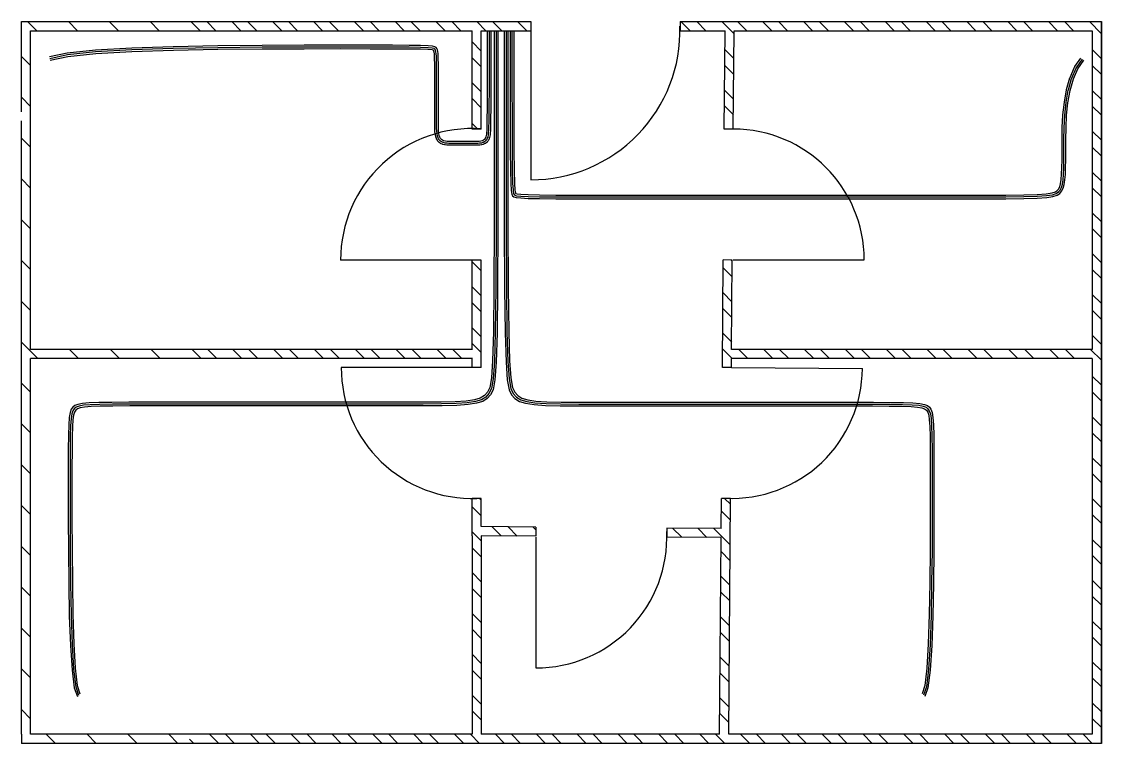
# Model space of a CAD drawing. Header units: millimetres. Extents: x 190 to 398, y 11 to 188.
# Drawn here: x 363.74 to 375.44, y 132.32 to 140.15 of the extents above; entities that cross this region are included whole.
import ezdxf

# ---------------------------------------------------------------- set-up
doc = ezdxf.new("R2010")
doc.units = ezdxf.units.MM
doc.layers.add('cint', color=94, linetype='Continuous')
doc.layers.add('urbanizacion', color=7, linetype='Continuous')
pattern_1 = [(315, (218.2009, 511.61505), (0.22126613, 0.22126613), [])]

msp = doc.modelspace()

# ---------------------------------------------------------------- hatches: boundary and pattern name
at = {"layer": 'urbanizacion'}
h = msp.add_hatch(dxfattribs=at)
h.set_pattern_fill('ANSI31', color=256, scale=0.098557, angle=270)
h.set_pattern_definition([(315, (206.6229, 482.75097), (0.22126613, 0.22126613), [])])
h.paths.add_polyline_path([(368.625, 140.047), (368.625, 138.988, -0.017288), (368.723, 138.984), (368.723, 140.047), (369.261, 140.047), (369.261, 140.146), (364.327, 140.146), (364.328, 140.047)])
h.paths.add_polyline_path([(368.625, 136.495), (368.625, 136.396), (368.723, 136.396), (368.723, 137.561), (368.625, 137.561), (368.625, 136.593), (364.338, 136.593), (364.339, 136.495)])
h.paths.add_polyline_path([(375.444, 132.321), (375.444, 140.146), (370.878, 140.146), (370.878, 140.047), (371.365, 140.047), (371.356, 138.981), (371.455, 138.98), (371.463, 140.047), (375.345, 140.047), (375.345, 136.593), (371.437, 136.593), (371.444, 137.561), (371.346, 137.562), (371.337, 136.397), (371.435, 136.396), (371.437, 136.495), (375.345, 136.495), (375.345, 132.42), (371.405, 132.42), (371.424, 134.977), (371.326, 134.978), (371.323, 134.652), (370.735, 134.656), (370.735, 134.558), (371.323, 134.554), (371.306, 132.42), (368.723, 132.42), (368.723, 134.572), (369.316, 134.568), (369.316, 134.666), (368.723, 134.671), (368.723, 134.977), (368.625, 134.977), (368.625, 134.573), (368.625, 132.42), (364.351, 132.42), (364.352, 132.321)])
h.paths.add_polyline_path([(364.339, 136.495), (364.338, 136.593), (363.841, 136.593), (363.841, 140.047), (364.328, 140.047), (364.327, 140.146), (363.743, 140.146), (363.743, 139.169), (363.743, 139.071), (363.743, 132.42), (363.743, 132.321), (364.352, 132.321), (364.351, 132.42), (363.841, 132.42), (363.841, 136.495)])
h = msp.add_hatch(dxfattribs=at)
h.set_pattern_fill('ANSI31', color=256, scale=0.098557, angle=270)
h.set_pattern_definition(pattern_1)
h.paths.add_polyline_path([(368.625, 136.495), (368.625, 136.396), (368.723, 136.396), (368.723, 137.561), (368.625, 137.561), (368.625, 136.593), (365.581, 136.593), (365.581, 136.495)])
h.paths.add_polyline_path([(368.625, 140.047), (368.625, 138.988, -0.017288), (368.723, 138.984), (368.723, 140.047), (369.261, 140.047), (369.261, 140.146), (365.597, 140.146), (365.597, 140.047)])
h.paths.add_polyline_path([(370.422, 132.321), (370.425, 132.42), (368.723, 132.42), (368.723, 134.572), (369.316, 134.568), (369.316, 134.666), (368.723, 134.671), (368.723, 134.977), (368.625, 134.977), (368.625, 134.573), (368.625, 132.42), (365.562, 132.42), (365.562, 132.321)])
h = msp.add_hatch(dxfattribs=at)
h.set_pattern_fill('ANSI31', color=256, scale=0.098557, angle=270)
h.set_pattern_definition(pattern_1)
h.paths.add_polyline_path([(375.345, 136.495), (375.345, 132.42), (371.405, 132.42), (371.424, 134.977), (371.326, 134.978), (371.323, 134.652), (370.735, 134.656), (370.735, 134.558), (371.323, 134.554), (371.306, 132.42), (370.425, 132.42), (370.422, 132.321), (375.444, 132.321), (375.444, 140.146), (370.878, 140.146), (370.878, 140.047), (371.365, 140.047), (371.356, 138.981), (371.455, 138.98), (371.463, 140.047), (375.345, 140.047), (375.345, 136.593), (371.437, 136.593), (371.444, 137.561), (371.346, 137.562), (371.337, 136.397), (371.435, 136.396), (371.437, 136.495)])

# ---------------------------------------------------------------- linework, layer by layer
at = {"layer": 'cint'}
for points in [[(368.788, 140.047), (368.788, 139.693), (368.788, 139.421), (368.787, 139.219), (368.785, 139.077), (368.783, 138.984), (368.779, 138.927), (368.774, 138.896), (368.767, 138.88), (368.758, 138.868), (368.747, 138.86), (368.734, 138.854), (368.719, 138.85), (368.702, 138.847), (368.683, 138.846), (368.662, 138.845), (368.639, 138.845), (368.614, 138.845), (368.587, 138.845), (368.56, 138.845), (368.531, 138.845), (368.503, 138.845), (368.475, 138.845), (368.447, 138.845), (368.421, 138.845), (368.397, 138.845), (368.375, 138.846), (368.354, 138.847), (368.336, 138.85), (368.319, 138.854), (368.305, 138.859), (368.293, 138.868), (368.283, 138.878), (368.275, 138.893), (368.269, 138.91), (368.265, 138.932), (368.262, 138.959), (368.26, 138.991), (368.259, 139.03), (368.259, 139.074), (368.259, 139.126), (368.259, 139.186), (368.259, 139.251), (368.259, 139.319), (368.259, 139.39), (368.259, 139.46), (368.259, 139.527), (368.259, 139.59), (368.259, 139.647), (368.259, 139.696), (368.258, 139.737), (368.257, 139.771), (368.256, 139.799), (368.253, 139.821), (368.248, 139.839), (368.242, 139.853), (368.234, 139.864), (368.222, 139.873), (368.197, 139.879), (368.149, 139.883), (368.067, 139.886), (367.942, 139.888), (367.763, 139.889), (367.519, 139.89), (367.201, 139.89), (366.803, 139.889), (366.349, 139.888), (365.868, 139.883), (365.387, 139.874), (364.936, 139.859), (364.542, 139.836), (364.236, 139.805), (364.046, 139.764)], [(368.865, 140.047), (368.865, 138.853), (368.864, 137.936), (368.861, 137.259), (368.856, 136.783), (368.847, 136.47), (368.834, 136.283), (368.815, 136.181), (368.791, 136.129), (368.758, 136.092), (368.713, 136.065), (368.649, 136.046), (368.561, 136.033), (368.442, 136.025), (368.288, 136.021), (368.091, 136.019), (367.847, 136.019), (367.552, 136.019), (367.217, 136.019), (366.856, 136.019), (366.483, 136.019), (366.11, 136.019), (365.753, 136.019), (365.424, 136.019), (365.138, 136.019), (364.904, 136.019), (364.72, 136.018), (364.579, 136.016), (364.475, 136.012), (364.401, 136.006), (364.351, 135.997), (364.318, 135.984), (364.297, 135.966), (364.281, 135.943), (364.269, 135.908), (364.26, 135.854), (364.254, 135.774), (364.251, 135.662), (364.249, 135.511), (364.248, 135.313), (364.248, 135.063), (364.248, 134.757), (364.25, 134.413), (364.253, 134.055), (364.26, 133.704), (364.272, 133.384), (364.29, 133.116), (364.314, 132.924), (364.347, 132.83)], [(368.885, 140.047), (368.885, 138.852), (368.884, 137.934), (368.881, 137.256), (368.875, 136.778), (368.866, 136.462), (368.852, 136.272), (368.833, 136.168), (368.807, 136.114), (368.774, 136.076), (368.727, 136.047), (368.661, 136.027), (368.571, 136.013), (368.451, 136.005), (368.294, 136.001), (368.096, 135.999), (367.85, 135.999), (367.554, 135.999), (367.219, 135.999), (366.857, 135.999), (366.484, 135.999), (366.111, 135.999), (365.755, 135.999), (365.427, 135.999), (365.141, 135.999), (364.909, 135.999), (364.727, 135.998), (364.587, 135.996), (364.485, 135.993), (364.413, 135.987), (364.365, 135.978), (364.334, 135.966), (364.313, 135.95), (364.298, 135.928), (364.287, 135.894), (364.279, 135.842), (364.274, 135.765), (364.27, 135.655), (364.269, 135.505), (364.268, 135.31), (364.268, 135.061), (364.268, 134.757), (364.269, 134.416), (364.273, 134.059), (364.28, 133.71), (364.291, 133.392), (364.307, 133.126), (364.33, 132.936), (364.361, 132.844)], [(368.905, 140.047), (368.905, 138.852), (368.904, 137.933), (368.901, 137.252), (368.895, 136.772), (368.885, 136.454), (368.871, 136.261), (368.851, 136.156), (368.824, 136.099), (368.789, 136.059), (368.74, 136.029), (368.673, 136.008), (368.581, 135.994), (368.459, 135.985), (368.3, 135.981), (368.101, 135.979), (367.853, 135.979), (367.556, 135.979), (367.22, 135.979), (366.858, 135.979), (366.484, 135.979), (366.112, 135.979), (365.756, 135.979), (365.429, 135.979), (365.145, 135.979), (364.914, 135.979), (364.733, 135.978), (364.595, 135.976), (364.495, 135.973), (364.425, 135.968), (364.378, 135.959), (364.349, 135.948), (364.33, 135.933), (364.316, 135.912), (364.306, 135.88), (364.298, 135.83), (364.293, 135.755), (364.29, 135.647), (364.289, 135.5), (364.288, 135.307), (364.288, 135.06), (364.288, 134.758), (364.289, 134.418), (364.293, 134.064), (364.299, 133.717), (364.309, 133.4), (364.325, 133.136), (364.346, 132.948), (364.375, 132.858)], [(368.972, 140.047), (368.972, 138.852), (368.973, 137.933), (368.976, 137.252), (368.982, 136.772), (368.992, 136.454), (369.006, 136.261), (369.027, 136.156), (369.053, 136.099), (369.088, 136.059), (369.137, 136.029), (369.204, 136.008), (369.296, 135.994), (369.419, 135.985), (369.577, 135.981), (369.777, 135.979), (370.024, 135.979), (370.321, 135.979), (370.657, 135.979), (371.019, 135.979), (371.393, 135.979), (371.765, 135.979), (372.121, 135.979), (372.448, 135.979), (372.733, 135.979), (372.963, 135.979), (373.144, 135.978), (373.282, 135.976), (373.382, 135.973), (373.452, 135.968), (373.499, 135.959), (373.528, 135.948), (373.547, 135.933), (373.561, 135.912), (373.572, 135.88), (373.579, 135.83), (373.584, 135.755), (373.587, 135.647), (373.589, 135.5), (373.589, 135.307), (373.589, 135.06), (373.589, 134.758), (373.588, 134.418), (373.585, 134.064), (373.578, 133.717), (373.568, 133.4), (373.553, 133.136), (373.531, 132.948), (373.502, 132.858)], [(368.992, 140.047), (368.992, 138.852), (368.993, 137.934), (368.996, 137.256), (369.002, 136.778), (369.011, 136.462), (369.025, 136.272), (369.044, 136.168), (369.07, 136.114), (369.104, 136.076), (369.151, 136.047), (369.216, 136.027), (369.306, 136.013), (369.427, 136.005), (369.583, 136.001), (369.781, 135.999), (370.027, 135.999), (370.323, 135.999), (370.659, 135.999), (371.02, 135.999), (371.394, 135.999), (371.766, 135.999), (372.123, 135.999), (372.451, 135.999), (372.736, 135.999), (372.968, 135.999), (373.151, 135.998), (373.29, 135.996), (373.392, 135.993), (373.464, 135.987), (373.513, 135.978), (373.544, 135.966), (373.564, 135.95), (373.579, 135.928), (373.59, 135.894), (373.598, 135.842), (373.604, 135.765), (373.607, 135.655), (373.609, 135.505), (373.609, 135.31), (373.609, 135.061), (373.609, 134.757), (373.608, 134.416), (373.604, 134.059), (373.598, 133.71), (373.587, 133.392), (373.57, 133.126), (373.547, 132.936), (373.516, 132.844)], [(369.012, 140.047), (369.012, 138.853), (369.013, 137.936), (369.016, 137.259), (369.022, 136.783), (369.03, 136.47), (369.044, 136.283), (369.062, 136.181), (369.087, 136.129), (369.119, 136.092), (369.164, 136.065), (369.228, 136.046), (369.316, 136.033), (369.435, 136.025), (369.59, 136.021), (369.786, 136.019), (370.031, 136.019), (370.325, 136.019), (370.66, 136.019), (371.021, 136.019), (371.395, 136.019), (371.767, 136.019), (372.124, 136.019), (372.453, 136.019), (372.739, 136.019), (372.973, 136.019), (373.157, 136.018), (373.298, 136.016), (373.402, 136.012), (373.476, 136.006), (373.526, 135.997), (373.559, 135.984), (373.581, 135.966), (373.597, 135.943), (373.609, 135.908), (373.617, 135.854), (373.623, 135.774), (373.627, 135.662), (373.629, 135.511), (373.629, 135.313), (373.629, 135.063), (373.629, 134.757), (373.628, 134.413), (373.624, 134.055), (373.617, 133.704), (373.605, 133.384), (373.588, 133.116), (373.563, 132.924), (373.531, 132.83)], [(369.036, 140.047), (369.036, 139.487), (369.037, 139.06), (369.038, 138.748), (369.04, 138.532), (369.043, 138.394), (369.048, 138.315), (369.054, 138.276), (369.063, 138.259), (369.077, 138.248), (369.102, 138.24), (369.151, 138.234), (369.232, 138.23), (369.356, 138.227), (369.532, 138.226), (369.772, 138.226), (370.084, 138.226), (370.474, 138.226), (370.927, 138.226), (371.422, 138.226), (371.939, 138.226), (372.458, 138.226), (372.958, 138.226), (373.419, 138.226), (373.822, 138.226), (374.15, 138.226), (374.407, 138.226), (374.604, 138.229), (374.749, 138.233), (374.851, 138.24), (374.919, 138.25), (374.963, 138.264), (374.992, 138.283), (375.013, 138.308), (375.029, 138.34), (375.041, 138.379), (375.049, 138.429), (375.053, 138.489), (375.056, 138.562), (375.057, 138.648), (375.057, 138.75), (375.057, 138.867), (375.06, 138.995), (375.067, 139.131), (375.081, 139.267), (375.105, 139.4), (375.14, 139.524), (375.189, 139.635), (375.254, 139.727)]]:
    msp.add_lwpolyline(points, dxfattribs=at)
for points in [[(368.808, 140.047), (368.808, 139.693), (368.808, 139.421, -0.000708), (368.808, 139.421), (368.807, 139.219, -0.001717), (368.807, 139.219), (368.805, 139.077, -0.004029), (368.805, 139.077), (368.803, 138.983, -0.009833), (368.803, 138.982), (368.799, 138.926, -0.025467), (368.799, 138.924), (368.794, 138.893, -0.058549), (368.792, 138.888), (368.785, 138.872, -0.06588), (368.783, 138.868), (368.774, 138.856, -0.060404), (368.77, 138.853), (368.759, 138.844, -0.05548), (368.756, 138.842), (368.743, 138.836, -0.043635), (368.74, 138.835), (368.725, 138.83, -0.030632), (368.722, 138.83), (368.705, 138.827, -0.019643), (368.704, 138.827), (368.685, 138.826, -0.011204), (368.684, 138.826), (368.663, 138.825, -0.004865), (368.662, 138.825), (368.639, 138.825, -0.000728), (368.639, 138.825), (368.614, 138.825), (368.587, 138.825), (368.56, 138.825), (368.531, 138.825), (368.503, 138.825), (368.475, 138.825), (368.447, 138.825), (368.421, 138.825, -0.000666), (368.421, 138.825), (368.397, 138.825, -0.004386), (368.397, 138.825), (368.374, 138.826, -0.009933), (368.373, 138.826), (368.353, 138.827, -0.017175), (368.352, 138.827), (368.333, 138.83, -0.026619), (368.331, 138.83), (368.315, 138.834, -0.038306), (368.312, 138.835), (368.297, 138.841, -0.050594), (368.294, 138.843), (368.282, 138.851, -0.059055), (368.278, 138.854), (368.268, 138.865, -0.058444), (368.265, 138.869), (368.257, 138.883, -0.047216), (368.256, 138.886), (368.25, 138.904, -0.032927), (368.249, 138.906), (368.245, 138.928, -0.021241), (368.245, 138.93), (368.242, 138.957, -0.013037), (368.242, 138.958), (368.24, 138.99, -0.007569), (368.24, 138.991), (368.239, 139.029, -0.003968), (368.239, 139.029), (368.239, 139.074, -0.001596), (368.239, 139.074), (368.239, 139.126), (368.239, 139.186), (368.239, 139.251), (368.239, 139.319), (368.239, 139.39), (368.239, 139.46), (368.239, 139.527), (368.239, 139.59), (368.239, 139.647), (368.239, 139.696), (368.238, 139.737), (368.237, 139.77), (368.236, 139.797), (368.233, 139.818), (368.229, 139.833), (368.225, 139.843), (368.22, 139.849), (368.213, 139.854), (368.193, 139.859), (368.147, 139.863), (368.067, 139.866), (367.942, 139.868), (367.763, 139.869), (367.519, 139.87), (367.201, 139.87), (366.803, 139.869), (366.35, 139.868), (365.868, 139.863), (365.387, 139.854), (364.937, 139.839), (364.544, 139.817), (364.239, 139.785), (364.05, 139.744)], [(368.828, 140.047), (368.828, 139.693), (368.828, 139.421, -0.000708), (368.828, 139.421), (368.827, 139.219, -0.001717), (368.827, 139.219), (368.825, 139.077, -0.004029), (368.825, 139.076), (368.823, 138.983, -0.009833), (368.823, 138.981), (368.819, 138.924, -0.025467), (368.819, 138.92), (368.813, 138.89, -0.058549), (368.811, 138.881), (368.804, 138.864, -0.06588), (368.798, 138.855), (368.789, 138.844, -0.060404), (368.783, 138.837), (368.772, 138.828, -0.05548), (368.764, 138.824), (368.751, 138.818, -0.043635), (368.745, 138.815), (368.73, 138.811, -0.030632), (368.725, 138.81), (368.708, 138.808, -0.019643), (368.705, 138.807), (368.686, 138.806, -0.011204), (368.684, 138.806), (368.663, 138.805, -0.004865), (368.662, 138.805), (368.639, 138.805, -0.000728), (368.639, 138.805), (368.614, 138.805), (368.587, 138.805), (368.56, 138.805), (368.531, 138.805), (368.503, 138.805), (368.475, 138.805), (368.447, 138.805), (368.421, 138.805, -0.000666), (368.421, 138.805), (368.397, 138.805, -0.004386), (368.396, 138.805), (368.374, 138.806, -0.009933), (368.372, 138.806), (368.352, 138.807, -0.017175), (368.349, 138.808), (368.331, 138.81, -0.026619), (368.326, 138.811), (368.31, 138.815, -0.038306), (368.304, 138.816), (368.29, 138.822, -0.050594), (368.283, 138.826), (368.27, 138.834, -0.059055), (368.263, 138.84), (368.253, 138.851, -0.058444), (368.248, 138.859), (368.24, 138.873, -0.047216), (368.237, 138.88), (368.231, 138.898, -0.032927), (368.23, 138.903), (368.225, 138.925, -0.021241), (368.225, 138.928), (368.222, 138.955, -0.013037), (368.222, 138.957), (368.22, 138.989, -0.007569), (368.22, 138.99), (368.219, 139.029, -0.003968), (368.219, 139.029), (368.219, 139.074, -0.001596), (368.219, 139.074), (368.219, 139.126), (368.219, 139.186), (368.219, 139.251), (368.219, 139.319), (368.219, 139.39), (368.219, 139.46), (368.219, 139.527), (368.219, 139.59), (368.219, 139.647), (368.219, 139.696), (368.218, 139.736), (368.218, 139.769), (368.216, 139.795), (368.213, 139.814), (368.21, 139.826), (368.207, 139.833), (368.206, 139.835), (368.205, 139.836), (368.19, 139.839), (368.146, 139.843), (368.066, 139.846), (367.942, 139.848), (367.763, 139.849), (367.519, 139.849), (367.201, 139.85), (366.803, 139.849), (366.35, 139.848), (365.868, 139.843), (365.388, 139.834), (364.937, 139.819), (364.546, 139.797), (364.243, 139.766), (364.054, 139.725)], [(369.056, 140.047), (369.056, 139.487), (369.057, 139.06), (369.058, 138.748), (369.06, 138.532), (369.063, 138.395), (369.068, 138.317), (369.074, 138.282), (369.079, 138.272), (369.086, 138.266), (369.107, 138.259), (369.152, 138.254), (369.232, 138.25), (369.356, 138.247), (369.532, 138.246), (369.772, 138.246), (370.084, 138.246), (370.474, 138.246), (370.927, 138.246), (371.422, 138.246), (371.939, 138.246), (372.458, 138.246), (372.958, 138.246), (373.419, 138.246), (373.822, 138.246), (374.15, 138.246), (374.407, 138.246), (374.604, 138.249), (374.748, 138.253), (374.849, 138.26), (374.915, 138.269), (374.954, 138.282), (374.979, 138.299), (374.997, 138.319), (375.011, 138.347), (375.021, 138.384), (375.029, 138.431), (375.033, 138.49), (375.036, 138.562), (375.037, 138.648), (375.037, 138.75, -0.000513), (375.037, 138.75), (375.037, 138.867, -0.004425), (375.037, 138.867), (375.04, 138.996, -0.008303), (375.04, 138.996), (375.047, 139.132, -0.012493), (375.047, 139.133), (375.062, 139.269, -0.017769), (375.062, 139.271), (375.085, 139.404, -0.025035), (375.086, 139.405), (375.121, 139.53, -0.035466), (375.122, 139.532), (375.171, 139.643, -0.050126), (375.173, 139.646), (375.238, 139.738)], [(369.076, 140.047), (369.076, 139.487), (369.077, 139.06), (369.078, 138.748), (369.08, 138.533), (369.083, 138.396), (369.087, 138.319), (369.093, 138.289), (369.095, 138.284), (369.096, 138.284), (369.111, 138.279), (369.154, 138.274), (369.233, 138.27), (369.356, 138.267), (369.532, 138.266), (369.772, 138.266), (370.084, 138.266), (370.474, 138.266), (370.927, 138.266), (371.422, 138.266), (371.939, 138.266), (372.458, 138.266), (372.958, 138.266), (373.419, 138.266), (373.822, 138.266), (374.15, 138.266), (374.407, 138.266), (374.603, 138.269), (374.747, 138.273), (374.846, 138.279), (374.91, 138.289), (374.946, 138.301), (374.965, 138.314), (374.98, 138.331), (374.992, 138.354), (375.002, 138.388), (375.009, 138.433), (375.013, 138.491), (375.016, 138.562), (375.017, 138.648), (375.017, 138.75, -0.000513), (375.017, 138.75), (375.017, 138.867, -0.004425), (375.017, 138.868), (375.02, 138.996, -0.008303), (375.02, 138.998), (375.027, 139.133, -0.012493), (375.027, 139.135), (375.042, 139.271, -0.017769), (375.042, 139.274), (375.066, 139.407, -0.025035), (375.067, 139.411), (375.102, 139.535, -0.035466), (375.104, 139.541), (375.153, 139.651, -0.050126), (375.157, 139.658), (375.222, 139.75)]]:
    msp.add_lwpolyline(points, format="xyb", dxfattribs=at)
at = {"layer": 'urbanizacion'}
for p, q in [((369.261, 140.146), (369.261, 140.047)), ((370.878, 140.146), (370.878, 140.047)), ((371.365, 140.146), (371.365, 140.146)), ((368.625, 138.981), (368.625, 140.047)), ((368.723, 138.981), (368.723, 140.047)), ((369.261, 140.047), (369.261, 138.431)), ((371.356, 138.981), (371.365, 140.047)), ((371.455, 138.98), (371.463, 140.047)), ((368.723, 138.981), (368.625, 138.981)), ((371.455, 138.98), (371.356, 138.981)), ((368.625, 137.561), (367.198, 137.561)), ((368.625, 136.593), (368.625, 137.561)), ((368.723, 137.561), (368.625, 137.561)), ((368.723, 136.396), (368.723, 137.561)), ((371.337, 136.397), (371.346, 137.562)), ((371.444, 137.561), (371.346, 137.562)), ((371.437, 136.593), (371.444, 137.561)), ((371.455, 137.562), (372.874, 137.562)), ((368.63, 136.593), (363.841, 136.593)), ((375.345, 136.593), (371.437, 136.593)), ((368.63, 136.495), (363.841, 136.495)), ((368.625, 136.396), (368.625, 136.495)), ((371.435, 136.396), (371.437, 136.495)), ((375.345, 136.495), (371.437, 136.495)), ((368.625, 136.396), (367.205, 136.396)), ((368.723, 136.396), (368.625, 136.396)), ((371.435, 136.396), (371.337, 136.397)), ((371.435, 136.396), (372.854, 136.385)), ((368.625, 134.573), (368.625, 134.977)), ((368.723, 134.977), (368.625, 134.977)), ((368.723, 134.671), (368.723, 134.977)), ((371.323, 134.652), (371.326, 134.978)), ((371.424, 134.977), (371.326, 134.978)), ((371.405, 132.42), (371.424, 134.977)), ((368.625, 134.573), (368.625, 132.42)), ((369.316, 134.666), (368.723, 134.671)), ((368.723, 134.573), (368.723, 132.42)), ((369.316, 134.568), (368.723, 134.572)), ((369.316, 134.666), (369.316, 134.568)), ((371.323, 134.652), (370.735, 134.656)), ((370.735, 134.656), (370.735, 134.558)), ((369.316, 134.558), (369.316, 133.139)), ((371.323, 134.554), (370.735, 134.558)), ((371.306, 132.42), (371.323, 134.554)), ((363.743, 132.42), (363.743, 132.321))]:
    msp.add_line(p, q, dxfattribs=at)
for points in [[(370.878, 140.146), (375.444, 140.146), (375.444, 132.321), (363.743, 132.321)], [(363.743, 139.169), (363.743, 140.146), (369.261, 140.146)], [(363.841, 136.593), (363.841, 140.047), (368.625, 140.047)], [(368.723, 140.047), (369.261, 140.047)], [(370.878, 140.047), (371.365, 140.047)], [(371.463, 140.047), (375.345, 140.047), (375.345, 136.593)], [(363.743, 132.42), (363.743, 139.071)], [(368.625, 132.42), (363.841, 132.42), (363.841, 136.495)], [(375.345, 136.495), (375.345, 132.42), (371.405, 132.42)], [(371.306, 132.42), (368.723, 132.42)]]:
    msp.add_lwpolyline(points, dxfattribs=at)
msp.add_lwpolyline([(375.444, 140.146), (375.444, 132.321), (375.444, 132.321), (375.444, 140.146)], close=True, dxfattribs=at)
for centre, radius, start, end in [((369.261, 140.047), 1.616, 270, 1.7471), ((368.625, 137.561), 1.426, 86.0382, 180), ((371.455, 137.562), 1.419, 0, 90), ((368.625, 136.396), 1.419, 180, 271.9898), ((371.435, 136.396), 1.419, 267.5716, 359.5619), ((369.316, 134.558), 1.419, 270, 2.3974)]:
    msp.add_arc(centre, radius, start, end, dxfattribs=at)

doc.saveas('drawing.dxf')
